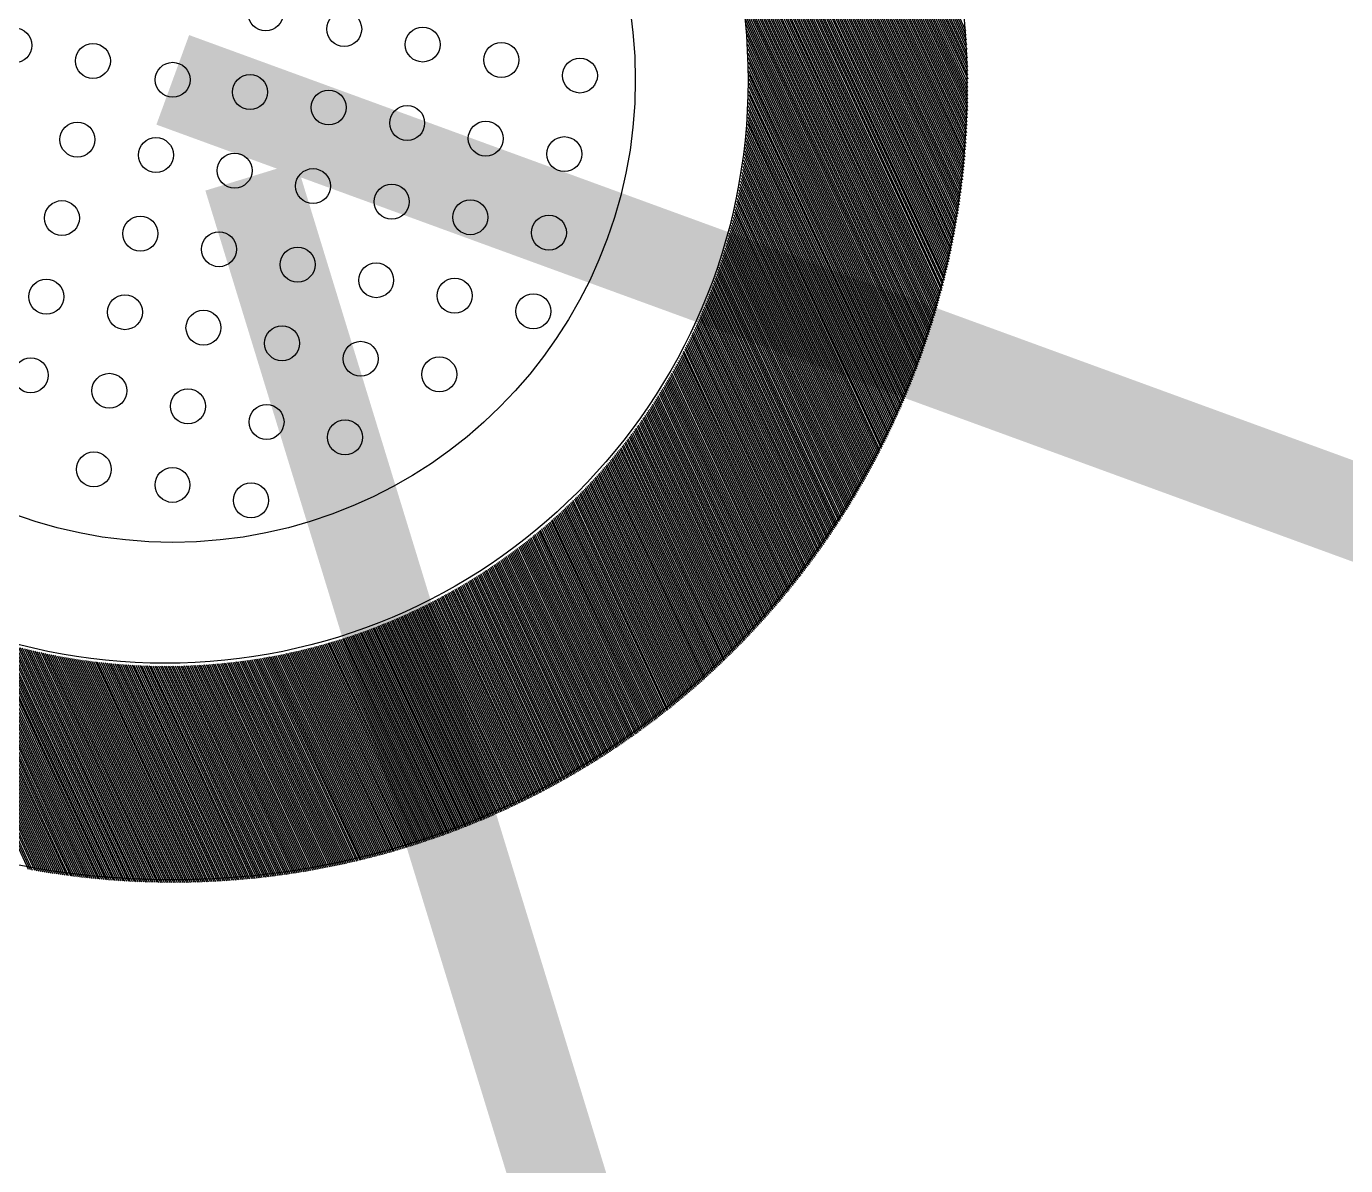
# Model space of a CAD drawing. Extents: x -11 to 40589024741, y -2 to 3380586937.
# Drawn here: x 40588094427 to 40588095672, y 3380234719 to 3380235795 of the extents above; entities that cross this region are included whole.
import ezdxf

# ---------------------------------------------------------------- set-up
doc = ezdxf.new("R2010")
doc.units = 0
doc.header["$LTSCALE"] = 10
doc.header["$MEASUREMENT"] = 0
for name, color, linetype in [('0-WALL', 252, 'Continuous'), ('1-单体雨水', 131, 'Continuous'), ('WELL_ZF雨水', 4, 'Continuous'), ('WELL_雨水', 4, 'Continuous')]:
    doc.layers.add(name, color=color, linetype=linetype)

# ---------------------------------------------------------------- blocks, each defined once
blk = doc.blocks.new('虹吸井')
at = {"layer": 'WELL_ZF雨水', "color": 9, "linetype": 'Continuous'}
for p, q in [((-17252.1, -4222.3), (-16525, -3495.2)), ((-17252.1, -4220), (-16527.4, -3495.3)), ((-17252, -4217.7), (-16529.7, -3495.4)), ((-17251.9, -4215.4), (-16532, -3495.5)), ((-17251.8, -4213), (-16534.4, -3495.6)), ((-17251.7, -4210.7), (-16536.7, -3495.7)), ((-17251.6, -4208.3), (-16539.1, -3495.8)), ((-17251.5, -4205.9), (-16541.4, -3495.9)), ((-17251.3, -4203.6), (-16543.8, -3496)), ((-17251.2, -4201.2), (-16546.2, -3496.2)), ((-17251.1, -4198.8), (-16548.6, -3496.3)), ((-17250.9, -4196.4), (-16551, -3496.5)), ((-17250.7, -4194), (-16553.4, -3496.6)), ((-17250.6, -4191.6), (-16555.8, -3496.8)), ((-17250.4, -4189.2), (-16558.2, -3497)), ((-17250.2, -4186.7), (-16560.6, -3497.2)), ((-17250, -4184.3), (-16563.1, -3497.4)), ((-17249.8, -4181.8), (-16565.5, -3497.6)), ((-17249.6, -4179.4), (-16568, -3497.8)), ((-17249.4, -4176.9), (-16570.4, -3498)), ((-16864.1, -3836.6), (-16522.7, -3495.2)), ((-16850.4, -3825.1), (-16520.4, -3495.1)), ((-16839.7, -3816.7), (-16518.1, -3495.1)), ((-16830.6, -3809.8), (-16515.8, -3495)), ((-16822.5, -3804), (-16513.6, -3495)), ((-16815.1, -3798.8), (-16511.3, -3494.9)), ((-16808.3, -3794.2), (-16509, -3494.9)), ((-16801.8, -3789.9), (-16506.7, -3494.9)), ((-16795.7, -3786.1), (-16504.5, -3494.9)), ((-16789.8, -3782.5), (-16502.2, -3494.9)), ((-16784.2, -3779.1), (-16500, -3494.9)), ((-16778.8, -3776), (-16497.8, -3494.9)), ((-16773.6, -3773), (-16495.5, -3494.9)), ((-16768.6, -3770.2), (-16493.3, -3495)), ((-16763.7, -3767.6), (-16491.1, -3495)), ((-16758.9, -3765.1), (-16488.9, -3495)), ((-16754.3, -3762.7), (-16486.7, -3495.1)), ((-16749.8, -3760.4), (-16484.5, -3495.1)), ((-16745.3, -3758.2), (-16482.3, -3495.2)), ((-16741, -3756.1), (-16480.1, -3495.2)), ((-16736.8, -3754.1), (-16478, -3495.3)), ((-16732.6, -3752.2), (-16475.8, -3495.4)), ((-16728.5, -3750.3), (-16473.6, -3495.5)), ((-16724.5, -3748.6), (-16471.5, -3495.5)), ((-16720.5, -3746.9), (-16469.3, -3495.6)), ((-16716.6, -3745.2), (-16467.2, -3495.7)), ((-16712.8, -3743.6), (-16465, -3495.8)), ((-16709, -3742.1), (-16462.9, -3495.9)), ((-16705.3, -3740.6), (-16460.8, -3496.1)), ((-16701.6, -3739.2), (-16458.6, -3496.2)), ((-16698, -3737.8), (-16456.5, -3496.3)), ((-16694.4, -3736.5), (-16454.4, -3496.4)), ((-16690.9, -3735.2), (-16452.3, -3496.6)), ((-16687.4, -3734), (-16450.2, -3496.7)), ((-16684, -3732.7), (-16448.1, -3496.9)), ((-16680.6, -3731.6), (-16446, -3497)), ((-16677.2, -3730.5), (-16443.9, -3497.2)), ((-16673.8, -3729.4), (-16441.8, -3497.4)), ((-16670.5, -3728.3), (-16439.8, -3497.5)), ((-16667.3, -3727.3), (-16437.7, -3497.7)), ((-16664, -3726.3), (-16435.6, -3497.9)), ((-16660.8, -3725.3), (-16433.6, -3498.1)), ((-17249.2, -4174.5), (-16572.9, -3498.2)), ((-17248.9, -4172), (-16575.4, -3498.5)), ((-17248.7, -4169.5), (-16577.9, -3498.7)), ((-17248.4, -4167), (-16580.4, -3499)), ((-17248.1, -4164.5), (-16582.9, -3499.2)), ((-17247.9, -4161.9), (-16585.4, -3499.5)), ((-17247.6, -4159.4), (-16588, -3499.8)), ((-17247.3, -4156.9), (-16590.5, -3500.1)), ((-17247, -4154.3), (-16593, -3500.4)), ((-17246.7, -4151.8), (-16595.6, -3500.7)), ((-17246.3, -4149.2), (-16598.2, -3501)), ((-17246, -4146.6), (-16600.8, -3501.4)), ((-17245.7, -4144), (-16603.4, -3501.7)), ((-17245.3, -4141.4), (-16606, -3502.1)), ((-17244.9, -4138.8), (-16608.6, -3502.4)), ((-17244.5, -4136.2), (-16611.2, -3502.8)), ((-17244.2, -4133.5), (-16613.8, -3503.2)), ((-17243.8, -4130.9), (-16616.5, -3503.6)), ((-17243.3, -4128.2), (-16619.1, -3504)), ((-17242.9, -4125.6), (-16621.8, -3504.5)), ((-17242.5, -4122.9), (-16624.5, -3504.9)), ((-17242, -4120.2), (-16627.2, -3505.3)), ((-17241.6, -4117.5), (-16629.9, -3505.8)), ((-17241.1, -4114.8), (-16632.6, -3506.3)), ((-17240.6, -4112), (-16635.3, -3506.8)), ((-17240.1, -4109.3), (-16638.1, -3507.3)), ((-17239.6, -4106.5), (-16640.8, -3507.8)), ((-17239.1, -4103.8), (-16643.6, -3508.3)), ((-17238.5, -4101), (-16646.4, -3508.8)), ((-17238, -4098.2), (-16649.2, -3509.4)), ((-17237.4, -4095.4), (-16652, -3510)), ((-17236.8, -4092.5), (-16654.8, -3510.5)), ((-16657.7, -3724.4), (-16431.5, -3498.3)), ((-16654.5, -3723.5), (-16429.5, -3498.5)), ((-16651.4, -3722.6), (-16427.4, -3498.7)), ((-16648.3, -3721.8), (-16425.4, -3498.9)), ((-16645.2, -3720.9), (-16423.4, -3499.1)), ((-16642.2, -3720.1), (-16421.3, -3499.3)), ((-16639.2, -3719.4), (-16419.3, -3499.5)), ((-16636.2, -3718.6), (-16417.3, -3499.7)), ((-16633.2, -3717.9), (-16415.3, -3500)), ((-16630.3, -3717.2), (-16413.3, -3500.2)), ((-16627.3, -3716.5), (-16411.3, -3500.5)), ((-16624.4, -3715.9), (-16409.3, -3500.7)), ((-16621.5, -3715.2), (-16407.3, -3501)), ((-16618.7, -3714.6), (-16405.3, -3501.2)), ((-16615.8, -3714), (-16403.3, -3501.5)), ((-16613, -3713.4), (-16401.3, -3501.7)), ((-16610.2, -3712.9), (-16399.4, -3502)), ((-16607.4, -3712.3), (-16397.4, -3502.3)), ((-16604.7, -3711.8), (-16395.4, -3502.6)), ((-16601.9, -3711.3), (-16393.5, -3502.9)), ((-16599.2, -3710.8), (-16391.5, -3503.2)), ((-16596.5, -3710.4), (-16389.6, -3503.4)), ((-16593.8, -3709.9), (-16387.6, -3503.7)), ((-16591.1, -3709.5), (-16385.7, -3504)), ((-16588.4, -3709.1), (-16383.7, -3504.4)), ((-16585.8, -3708.7), (-16381.8, -3504.7)), ((-16583.2, -3708.3), (-16379.9, -3505)), ((-16580.5, -3707.9), (-16378, -3505.3)), ((-16577.9, -3707.5), (-16376, -3505.6)), ((-16575.4, -3707.2), (-16374.1, -3506)), ((-16572.8, -3706.9), (-16372.2, -3506.3)), ((-16570.2, -3706.6), (-16370.3, -3506.6)), ((-16567.7, -3706.3), (-16368.4, -3507)), ((-16565.1, -3706), (-16366.5, -3507.3)), ((-16562.6, -3705.7), (-16364.6, -3507.7)), ((-16560.1, -3705.4), (-16362.7, -3508)), ((-16557.6, -3705.2), (-16360.8, -3508.4)), ((-16555.1, -3704.9), (-16359, -3508.8)), ((-16552.7, -3704.7), (-16357.1, -3509.1)), ((-16550.2, -3704.5), (-16355.2, -3509.5)), ((-16547.8, -3704.3), (-16353.3, -3509.9)), ((-16545.3, -3704.1), (-16351.5, -3510.3)), ((-17236.2, -4089.7), (-16657.7, -3511.1)), ((-17235.6, -4086.8), (-16660.5, -3511.7)), ((-17235, -4084), (-16663.4, -3512.4)), ((-17234.4, -4081.1), (-16666.3, -3513)), ((-17233.7, -4078.2), (-16669.2, -3513.7)), ((-17233, -4075.3), (-16672.1, -3514.3)), ((-17232.3, -4072.3), (-16675, -3515)), ((-17231.6, -4069.4), (-16678, -3515.7)), ((-17230.9, -4066.4), (-16680.9, -3516.4)), ((-17230.2, -4063.4), (-16683.9, -3517.2)), ((-17229.4, -4060.4), (-16686.9, -3517.9)), ((-17228.7, -4057.4), (-16689.9, -3518.7)), ((-17227.9, -4054.4), (-16693, -3519.5)), ((-17227.1, -4051.3), (-16696, -3520.3)), ((-17226.2, -4048.3), (-16699.1, -3521.1)), ((-17225.4, -4045.2), (-16702.2, -3522)), ((-17224.5, -4042.1), (-16705.3, -3522.8)), ((-16542.9, -3704), (-16349.6, -3510.6)), ((-16540.5, -3703.8), (-16347.8, -3511)), ((-16538.1, -3703.6), (-16345.9, -3511.4)), ((-16535.7, -3703.5), (-16344.1, -3511.8)), ((-16533.4, -3703.4), (-16342.2, -3512.2)), ((-16531, -3703.2), (-16340.4, -3512.6)), ((-16528.6, -3703.1), (-16338.5, -3513)), ((-16526.3, -3703), (-16336.7, -3513.4)), ((-16524, -3703), (-16334.9, -3513.9)), ((-16521.6, -3702.9), (-16333, -3514.3)), ((-16519.3, -3702.8), (-16331.2, -3514.7)), ((-16517, -3702.7), (-16329.4, -3515.1)), ((-16514.7, -3702.7), (-16327.6, -3515.6)), ((-16512.4, -3702.7), (-16325.8, -3516)), ((-16510.2, -3702.6), (-16324, -3516.4)), ((-16507.9, -3702.6), (-16322.2, -3516.9)), ((-16505.7, -3702.6), (-16320.4, -3517.3)), ((-16503.4, -3702.6), (-16318.6, -3517.8)), ((-16501.2, -3702.6), (-16316.8, -3518.2)), ((-16498.9, -3702.6), (-16315, -3518.7)), ((-16496.7, -3702.7), (-16313.2, -3519.2)), ((-16494.5, -3702.7), (-16311.5, -3519.6)), ((-16492.3, -3702.7), (-16309.7, -3520.1)), ((-16490.1, -3702.8), (-16307.9, -3520.6)), ((-16487.9, -3702.8), (-16306.1, -3521.1)), ((-16485.8, -3702.9), (-16304.4, -3521.5)), ((-16483.6, -3703), (-16302.6, -3522)), ((-16481.4, -3703.1), (-16300.9, -3522.5)), ((-16479.3, -3703.2), (-16299.1, -3523)), ((-17223.6, -4038.9), (-16708.4, -3523.7)), ((-17222.7, -4035.8), (-16711.6, -3524.6)), ((-17221.8, -4032.6), (-16714.8, -3525.6)), ((-17220.8, -4029.4), (-16718, -3526.5)), ((-17219.9, -4026.2), (-16721.2, -3527.5)), ((-17218.9, -4022.9), (-16724.4, -3528.5)), ((-17217.9, -4019.7), (-16727.7, -3529.5)), ((-17216.8, -4016.4), (-16731, -3530.6)), ((-17215.7, -4013.1), (-16734.3, -3531.6)), ((-17214.6, -4009.7), (-16737.6, -3532.7)), ((-17213.5, -4006.4), (-16741, -3533.8)), ((-17212.4, -4003), (-16744.4, -3535)), ((-16477.1, -3703.3), (-16297.4, -3523.5)), ((-16475, -3703.4), (-16295.6, -3524)), ((-16472.9, -3703.5), (-16293.9, -3524.5)), ((-16470.8, -3703.6), (-16292.1, -3525)), ((-16468.6, -3703.8), (-16290.4, -3525.5)), ((-16466.5, -3703.9), (-16288.7, -3526)), ((-16464.4, -3704.1), (-16286.9, -3526.5)), ((-16462.4, -3704.2), (-16285.2, -3527.1)), ((-16460.3, -3704.4), (-16283.5, -3527.6)), ((-16458.2, -3704.5), (-16281.8, -3528.1)), ((-16456.1, -3704.7), (-16280, -3528.6)), ((-16454.1, -3704.9), (-16278.3, -3529.2)), ((-16452, -3705.1), (-16276.6, -3529.7)), ((-16450, -3705.3), (-16274.9, -3530.2)), ((-16447.9, -3705.5), (-16273.2, -3530.8)), ((-16445.9, -3705.7), (-16271.5, -3531.3)), ((-16443.9, -3705.9), (-16269.8, -3531.9)), ((-16441.9, -3706.2), (-16268.1, -3532.4)), ((-16439.9, -3706.4), (-16266.5, -3533)), ((-16437.8, -3706.6), (-16264.8, -3533.6)), ((-16435.8, -3706.9), (-16263.1, -3534.1)), ((-16433.9, -3707.1), (-16261.4, -3534.7)), ((-16431.9, -3707.4), (-16259.7, -3535.3)), ((-17211.2, -3999.6), (-16747.8, -3536.2)), ((-17210, -3996.1), (-16751.3, -3537.4)), ((-17208.8, -3992.6), (-16754.7, -3538.6)), ((-17207.5, -3989.1), (-16758.2, -3539.9)), ((-17206.2, -3985.6), (-16761.8, -3541.2)), ((-17204.9, -3982), (-16765.4, -3542.5)), ((-17203.5, -3978.4), (-16769, -3543.8)), ((-17202.1, -3974.8), (-16772.6, -3545.2)), ((-17200.7, -3971.1), (-16776.3, -3546.7)), ((-16429.9, -3707.7), (-16258.1, -3535.8)), ((-16427.9, -3707.9), (-16256.4, -3536.4)), ((-16426, -3708.2), (-16254.7, -3537)), ((-16424, -3708.5), (-16253.1, -3537.6)), ((-16422, -3708.8), (-16251.4, -3538.2)), ((-16420.1, -3709.1), (-16249.8, -3538.8)), ((-16418.2, -3709.4), (-16248.1, -3539.3)), ((-16416.2, -3709.7), (-16246.5, -3539.9)), ((-16414.3, -3710), (-16244.8, -3540.5)), ((-16412.4, -3710.4), (-16243.2, -3541.1)), ((-16410.5, -3710.7), (-16241.5, -3541.8)), ((-16408.5, -3711), (-16239.9, -3542.4)), ((-16406.6, -3711.4), (-16238.3, -3543)), ((-16404.7, -3711.7), (-16236.6, -3543.6)), ((-16402.8, -3712.1), (-16235, -3544.2)), ((-16401, -3712.4), (-16233.4, -3544.8)), ((-16399.1, -3712.8), (-16231.8, -3545.5)), ((-16397.2, -3713.1), (-16230.1, -3546.1)), ((-16395.3, -3713.5), (-16228.5, -3546.7)), ((-16393.5, -3713.9), (-16226.9, -3547.4)), ((-17199.2, -3967.4), (-16780, -3548.1)), ((-17197.7, -3963.6), (-16783.7, -3549.6)), ((-17196.2, -3959.8), (-16787.5, -3551.2)), ((-17194.6, -3956), (-16791.4, -3552.8)), ((-17193, -3952.1), (-16795.2, -3554.4)), ((-17191.3, -3948.2), (-16799.2, -3556.1)), ((-17189.6, -3944.2), (-16803.1, -3557.8)), ((-17187.8, -3940.2), (-16807.1, -3559.6)), ((-16391.6, -3714.3), (-16225.3, -3548)), ((-16389.8, -3714.7), (-16223.7, -3548.6)), ((-16387.9, -3715.1), (-16222.1, -3549.3)), ((-16386.1, -3715.5), (-16220.5, -3549.9)), ((-16384.2, -3715.9), (-16218.9, -3550.6)), ((-16382.4, -3716.3), (-16217.3, -3551.2)), ((-16380.6, -3716.7), (-16215.7, -3551.9)), ((-16378.7, -3717.1), (-16214.1, -3552.5)), ((-16376.9, -3717.6), (-16212.6, -3553.2)), ((-16375.1, -3718), (-16211, -3553.9)), ((-16373.3, -3718.4), (-16209.4, -3554.5)), ((-16371.5, -3718.9), (-16207.8, -3555.2)), ((-16369.7, -3719.3), (-16206.3, -3555.9)), ((-16367.9, -3719.8), (-16204.7, -3556.5)), ((-16366.1, -3720.3), (-16203.1, -3557.2)), ((-16364.4, -3720.7), (-16201.6, -3557.9)), ((-16362.6, -3721.2), (-16200, -3558.6)), ((-16360.8, -3721.7), (-16198.4, -3559.3)), ((-16359.1, -3722.1), (-16196.9, -3560)), ((-17186, -3936.2), (-16811.2, -3561.4)), ((-16357.3, -3722.6), (-16195.3, -3560.7)), ((-16355.5, -3723.1), (-16193.8, -3561.4)), ((-16353.8, -3723.6), (-16192.2, -3562.1)), ((-16352, -3724.1), (-16190.7, -3562.8)), ((-16350.3, -3724.6), (-16189.2, -3563.5)), ((-16348.6, -3725.1), (-16187.6, -3564.2)), ((-16346.8, -3725.6), (-16186.1, -3564.9)), ((-16345.1, -3726.2), (-16184.6, -3565.6)), ((-16343.4, -3726.7), (-16183, -3566.3)), ((-16341.7, -3727.2), (-16181.5, -3567)), ((-16340, -3727.7), (-16180, -3567.8)), ((-16338.3, -3728.3), (-16178.5, -3568.5)), ((-16336.6, -3728.8), (-16176.9, -3569.2)), ((-16334.9, -3729.4), (-16175.4, -3570)), ((-16333.2, -3729.9), (-16173.9, -3570.7)), ((-16331.5, -3730.5), (-16172.4, -3571.4)), ((-16329.8, -3731), (-16170.9, -3572.2)), ((-16328.1, -3731.6), (-16169.4, -3572.9)), ((-16326.4, -3732.2), (-16167.9, -3573.7)), ((-16324.8, -3732.8), (-16166.4, -3574.4)), ((-16323.1, -3733.3), (-16164.9, -3575.2)), ((-16321.4, -3733.9), (-16163.4, -3575.9)), ((-16319.8, -3734.5), (-16161.9, -3576.7)), ((-16318.1, -3735.1), (-16160.5, -3577.4)), ((-16316.5, -3735.7), (-16159, -3578.2)), ((-16314.8, -3736.3), (-16157.5, -3578.9)), ((-16313.2, -3736.9), (-16156, -3579.7)), ((-16311.6, -3737.5), (-16154.5, -3580.5)), ((-16309.9, -3738.1), (-16153.1, -3581.3)), ((-16308.3, -3738.7), (-16151.6, -3582)), ((-16306.7, -3739.4), (-16150.1, -3582.8)), ((-16305.1, -3740), (-16148.7, -3583.6)), ((-16303.4, -3740.6), (-16147.2, -3584.4)), ((-16301.8, -3741.3), (-16145.7, -3585.2)), ((-16300.2, -3741.9), (-16144.3, -3586)), ((-16298.6, -3742.5), (-16142.8, -3586.7)), ((-16297, -3743.2), (-16141.4, -3587.5)), ((-16295.4, -3743.8), (-16139.9, -3588.3)), ((-16293.8, -3744.5), (-16138.5, -3589.1)), ((-16292.3, -3745.2), (-16137.1, -3589.9)), ((-16290.7, -3745.8), (-16135.6, -3590.7)), ((-16289.1, -3746.5), (-16134.2, -3591.6)), ((-16287.5, -3747.2), (-16132.7, -3592.4)), ((-16286, -3747.8), (-16131.3, -3593.2)), ((-16284.4, -3748.5), (-16129.9, -3594)), ((-16282.8, -3749.2), (-16128.5, -3594.8)), ((-16281.3, -3749.9), (-16127, -3595.6)), ((-16279.7, -3750.6), (-16125.6, -3596.5)), ((-16278.2, -3751.3), (-16124.2, -3597.3)), ((-16276.6, -3752), (-16122.8, -3598.1)), ((-16275.1, -3752.7), (-16121.4, -3598.9)), ((-16273.6, -3753.4), (-16119.9, -3599.8)), ((-16272, -3754.1), (-16118.5, -3600.6)), ((-16270.5, -3754.8), (-16117.1, -3601.5)), ((-16269, -3755.5), (-16115.7, -3602.3)), ((-16267.4, -3756.3), (-16114.3, -3603.1)), ((-16265.9, -3757), (-16112.9, -3604)), ((-16264.4, -3757.7), (-16111.5, -3604.8)), ((-16262.9, -3758.4), (-16110.1, -3605.7)), ((-16261.4, -3759.2), (-16108.8, -3606.5)), ((-16259.9, -3759.9), (-16107.4, -3607.4)), ((-16258.4, -3760.7), (-16106, -3608.3)), ((-16256.9, -3761.4), (-16104.6, -3609.1)), ((-16255.4, -3762.2), (-16103.2, -3610)), ((-16253.9, -3762.9), (-16101.8, -3610.9)), ((-16252.4, -3763.7), (-16100.5, -3611.7)), ((-16251, -3764.5), (-16099.1, -3612.6)), ((-16249.5, -3765.2), (-16097.7, -3613.5)), ((-16248, -3766), (-16096.4, -3614.4)), ((-16246.5, -3766.8), (-16095, -3615.2)), ((-16245.1, -3767.6), (-16093.6, -3616.1)), ((-16243.6, -3768.3), (-16092.3, -3617)), ((-16242.2, -3769.1), (-16090.9, -3617.9)), ((-16240.7, -3769.9), (-16089.6, -3618.8)), ((-16239.3, -3770.7), (-16088.2, -3619.7)), ((-16237.8, -3771.5), (-16086.9, -3620.6)), ((-16236.4, -3772.3), (-16085.5, -3621.5)), ((-16234.9, -3773.1), (-16084.2, -3622.4)), ((-16233.5, -3773.9), (-16082.8, -3623.3)), ((-16232.1, -3774.8), (-16081.5, -3624.2)), ((-16230.6, -3775.6), (-16080.2, -3625.1)), ((-16229.2, -3776.4), (-16078.8, -3626)), ((-16227.8, -3777.2), (-16077.5, -3626.9)), ((-16226.4, -3778), (-16076.2, -3627.8)), ((-16225, -3778.9), (-16074.8, -3628.8)), ((-16223.5, -3779.7), (-16073.5, -3629.7)), ((-16222.1, -3780.5), (-16072.2, -3630.6)), ((-16220.7, -3781.4), (-16070.9, -3631.5)), ((-16219.3, -3782.2), (-16069.6, -3632.5)), ((-16217.9, -3783.1), (-16068.2, -3633.4)), ((-16216.5, -3783.9), (-16066.9, -3634.3)), ((-16215.2, -3784.8), (-16065.6, -3635.3)), ((-16213.8, -3785.6), (-16064.3, -3636.2)), ((-16212.4, -3786.5), (-16063, -3637.1)), ((-16211, -3787.4), (-16061.7, -3638.1)), ((-16209.6, -3788.2), (-16060.4, -3639)), ((-16208.3, -3789.1), (-16059.1, -3640)), ((-16206.9, -3790), (-16057.8, -3640.9)), ((-16205.5, -3790.9), (-16056.5, -3641.9)), ((-16204.2, -3791.8), (-16055.2, -3642.8)), ((-16202.8, -3792.6), (-16054, -3643.8)), ((-16201.5, -3793.5), (-16052.7, -3644.7)), ((-16200.1, -3794.4), (-16051.4, -3645.7)), ((-16198.8, -3795.3), (-16050.1, -3646.7)), ((-16197.4, -3796.2), (-16048.8, -3647.6)), ((-16196.1, -3797.1), (-16047.6, -3648.6)), ((-16194.7, -3798), (-16046.3, -3649.6)), ((-16193.4, -3799), (-16045, -3650.6)), ((-16192.1, -3799.9), (-16043.7, -3651.5)), ((-16190.7, -3800.8), (-16042.5, -3652.5)), ((-16189.4, -3801.7), (-16041.2, -3653.5)), ((-16188.1, -3802.6), (-16040, -3654.5)), ((-16186.8, -3803.6), (-16038.7, -3655.5)), ((-16185.5, -3804.5), (-16037.4, -3656.5)), ((-16184.2, -3805.4), (-16036.2, -3657.5)), ((-16182.9, -3806.4), (-16034.9, -3658.5)), ((-16181.6, -3807.3), (-16033.7, -3659.5)), ((-16180.3, -3808.3), (-16032.4, -3660.5)), ((-16179, -3809.2), (-16031.2, -3661.5)), ((-16177.7, -3810.2), (-16030, -3662.5)), ((-16176.4, -3811.1), (-16028.7, -3663.5)), ((-16175.1, -3812.1), (-16027.5, -3664.5)), ((-16173.8, -3813), (-16026.3, -3665.5)), ((-16172.5, -3814), (-16025, -3666.5)), ((-16171.2, -3815), (-16023.8, -3667.5)), ((-16170, -3815.9), (-16022.6, -3668.5)), ((-16168.7, -3816.9), (-16021.3, -3669.6)), ((-16167.4, -3817.9), (-16020.1, -3670.6)), ((-16166.2, -3818.9), (-16018.9, -3671.6)), ((-16164.9, -3819.9), (-16017.7, -3672.6)), ((-16163.7, -3820.8), (-16016.5, -3673.7)), ((-16162.4, -3821.8), (-16015.3, -3674.7)), ((-16161.2, -3822.8), (-16014.1, -3675.7)), ((-16159.9, -3823.8), (-16012.8, -3676.8)), ((-16158.7, -3824.8), (-16011.6, -3677.8)), ((-16157.4, -3825.8), (-16010.4, -3678.9)), ((-16156.2, -3826.8), (-16009.2, -3679.9)), ((-16155, -3827.9), (-16008, -3680.9)), ((-16153.7, -3828.9), (-16006.8, -3682)), ((-16152.5, -3829.9), (-16005.7, -3683)), ((-16151.3, -3830.9), (-16004.5, -3684.1)), ((-16150.1, -3831.9), (-16003.3, -3685.2)), ((-16148.8, -3833), (-16002.1, -3686.2)), ((-16147.6, -3834), (-16000.9, -3687.3)), ((-16146.4, -3835), (-15999.7, -3688.3)), ((-16145.2, -3836.1), (-15998.5, -3689.4)), ((-16144, -3837.1), (-15997.4, -3690.5)), ((-16142.8, -3838.2), (-15996.2, -3691.6)), ((-16141.6, -3839.2), (-15995, -3692.6)), ((-16140.4, -3840.3), (-15993.9, -3693.7)), ((-16139.2, -3841.3), (-15992.7, -3694.8)), ((-16138, -3842.4), (-15991.5, -3695.9)), ((-16136.8, -3843.4), (-15990.4, -3696.9)), ((-16135.7, -3844.5), (-15989.2, -3698)), ((-16134.5, -3845.6), (-15988, -3699.1)), ((-16133.3, -3846.6), (-15986.9, -3700.2)), ((-16132.1, -3847.7), (-15985.7, -3701.3)), ((-16131, -3848.8), (-15984.6, -3702.4)), ((-16129.8, -3849.9), (-15983.4, -3703.5)), ((-16128.6, -3850.9), (-15982.3, -3704.6)), ((-16127.5, -3852), (-15981.2, -3705.7)), ((-16126.3, -3853.1), (-15980, -3706.8)), ((-16125.2, -3854.2), (-15978.9, -3707.9)), ((-16124, -3855.3), (-15977.7, -3709)), ((-16122.9, -3856.4), (-15976.6, -3710.1)), ((-16121.7, -3857.5), (-15975.5, -3711.2)), ((-16120.6, -3858.6), (-15974.4, -3712.4)), ((-16119.5, -3859.7), (-15973.2, -3713.5)), ((-16118.3, -3860.8), (-15972.1, -3714.6)), ((-16117.2, -3862), (-15971, -3715.7)), ((-16116.1, -3863.1), (-15969.9, -3716.9)), ((-16115, -3864.2), (-15968.7, -3718)), ((-16113.8, -3865.3), (-15967.6, -3719.1)), ((-16112.7, -3866.5), (-15966.5, -3720.2)), ((-16111.6, -3867.6), (-15965.4, -3721.4)), ((-16110.5, -3868.7), (-15964.3, -3722.5)), ((-16109.4, -3869.9), (-15963.2, -3723.7)), ((-16108.3, -3871), (-15962.1, -3724.8)), ((-16107.2, -3872.1), (-15961, -3725.9)), ((-16106.1, -3873.3), (-15959.9, -3727.1)), ((-16105, -3874.4), (-15958.8, -3728.2)), ((-16103.9, -3875.6), (-15957.7, -3729.4)), ((-16102.8, -3876.8), (-15956.6, -3730.6)), ((-16101.7, -3877.9), (-15955.5, -3731.7)), ((-16100.7, -3879.1), (-15954.4, -3732.9)), ((-16099.6, -3880.3), (-15953.4, -3734)), ((-16098.5, -3881.4), (-15952.3, -3735.2)), ((-16097.4, -3882.6), (-15951.2, -3736.4)), ((-16096.4, -3883.8), (-15950.1, -3737.5)), ((-16095.3, -3885), (-15949.1, -3738.7)), ((-16094.2, -3886.1), (-15948, -3739.9)), ((-16093.2, -3887.3), (-15946.9, -3741.1)), ((-16092.1, -3888.5), (-15945.8, -3742.2)), ((-16091.1, -3889.7), (-15944.8, -3743.4)), ((-16090, -3890.9), (-15943.7, -3744.6)), ((-16089, -3892.1), (-15942.7, -3745.8)), ((-16087.9, -3893.3), (-15941.6, -3747)), ((-16086.9, -3894.5), (-15940.6, -3748.2)), ((-16085.9, -3895.7), (-15939.5, -3749.4)), ((-16084.8, -3896.9), (-15938.4, -3750.5)), ((-16083.8, -3898.2), (-15937.4, -3751.7)), ((-16082.8, -3899.4), (-15936.4, -3752.9)), ((-16081.8, -3900.6), (-15935.3, -3754.1)), ((-16080.8, -3901.8), (-15934.3, -3755.4)), ((-16079.7, -3903.1), (-15933.2, -3756.6)), ((-16078.7, -3904.3), (-15932.2, -3757.8)), ((-16077.7, -3905.5), (-15931.2, -3759)), ((-16076.7, -3906.8), (-15930.1, -3760.2)), ((-16075.7, -3908), (-15929.1, -3761.4)), ((-16074.7, -3909.3), (-15928.1, -3762.6)), ((-16073.7, -3910.5), (-15927.1, -3763.9)), ((-16072.7, -3911.8), (-15926, -3765.1)), ((-16071.7, -3913), (-15925, -3766.3)), ((-16070.7, -3914.3), (-15924, -3767.5)), ((-16069.8, -3915.5), (-15923, -3768.8)), ((-16068.8, -3916.8), (-15922, -3770)), ((-16067.8, -3918.1), (-15921, -3771.2)), ((-16066.8, -3919.3), (-15920, -3772.5)), ((-16065.9, -3920.6), (-15919, -3773.7)), ((-16064.9, -3921.9), (-15918, -3775)), ((-16063.9, -3923.2), (-15917, -3776.2)), ((-16063, -3924.5), (-15916, -3777.5)), ((-16062, -3925.8), (-15915, -3778.7)), ((-16061.1, -3927.1), (-15914, -3780)), ((-16060.1, -3928.4), (-15913, -3781.2)), ((-16059.2, -3929.7), (-15912, -3782.5)), ((-16058.2, -3931), (-15911, -3783.7)), ((-16057.3, -3932.3), (-15910, -3785)), ((-16056.4, -3933.6), (-15909, -3786.3)), ((-16055.4, -3934.9), (-15908.1, -3787.5)), ((-16054.5, -3936.2), (-15907.1, -3788.8)), ((-16053.6, -3937.5), (-15906.1, -3790.1)), ((-16052.7, -3938.8), (-15905.2, -3791.3)), ((-16051.7, -3940.2), (-15904.2, -3792.6)), ((-16050.8, -3941.5), (-15903.2, -3793.9)), ((-16049.9, -3942.8), (-15902.3, -3795.2)), ((-16049, -3944.2), (-15901.3, -3796.5)), ((-16048.1, -3945.5), (-15900.3, -3797.8)), ((-16047.2, -3946.9), (-15899.4, -3799)), ((-16046.3, -3948.2), (-15898.4, -3800.3)), ((-16045.4, -3949.5), (-15897.5, -3801.6)), ((-16044.5, -3950.9), (-15896.5, -3802.9)), ((-16043.6, -3952.3), (-15895.6, -3804.2)), ((-16042.7, -3953.6), (-15894.6, -3805.5)), ((-16041.9, -3955), (-15893.7, -3806.8)), ((-16041, -3956.4), (-15892.8, -3808.1)), ((-16040.1, -3957.7), (-15891.8, -3809.4)), ((-16039.2, -3959.1), (-15890.9, -3810.8)), ((-16038.4, -3960.5), (-15890, -3812.1)), ((-16037.5, -3961.9), (-15889, -3813.4)), ((-16036.6, -3963.2), (-15888.1, -3814.7)), ((-16035.8, -3964.6), (-15887.2, -3816)), ((-16034.9, -3966), (-15886.3, -3817.4)), ((-16034.1, -3967.4), (-15885.3, -3818.7)), ((-16033.2, -3968.8), (-15884.4, -3820)), ((-16032.4, -3970.2), (-15883.5, -3821.3)), ((-16031.6, -3971.6), (-15882.6, -3822.7)), ((-16030.7, -3973), (-15881.7, -3824)), ((-16029.9, -3974.5), (-15880.8, -3825.4)), ((-16029.1, -3975.9), (-15879.9, -3826.7)), ((-16028.2, -3977.3), (-15879, -3828)), ((-16027.4, -3978.7), (-15878.1, -3829.4)), ((-16026.6, -3980.1), (-15877.2, -3830.7)), ((-16025.8, -3981.6), (-15876.3, -3832.1)), ((-16025, -3983), (-15875.4, -3833.4)), ((-16024.2, -3984.4), (-15874.5, -3834.8)), ((-16023.4, -3985.9), (-15873.6, -3836.2)), ((-16022.6, -3987.3), (-15872.8, -3837.5)), ((-16021.8, -3988.8), (-15871.9, -3838.9)), ((-16021, -3990.2), (-15871, -3840.2)), ((-16020.2, -3991.7), (-15870.1, -3841.6)), ((-16019.4, -3993.2), (-15869.2, -3843)), ((-16018.6, -3994.6), (-15868.4, -3844.4)), ((-16017.9, -3996.1), (-15867.5, -3845.7)), ((-16017.1, -3997.6), (-15866.6, -3847.1)), ((-16016.3, -3999), (-15865.8, -3848.5)), ((-16015.5, -4000.5), (-15864.9, -3849.9)), ((-16014.8, -4002), (-15864.1, -3851.3)), ((-16014, -4003.5), (-15863.2, -3852.7)), ((-16013.3, -4005), (-15862.4, -3854.1)), ((-16012.5, -4006.5), (-15861.5, -3855.5)), ((-16011.8, -4008), (-15860.7, -3856.9)), ((-16011, -4009.5), (-15859.8, -3858.3)), ((-16010.3, -4011), (-15859, -3859.7)), ((-16009.6, -4012.5), (-15858.1, -3861.1)), ((-16008.8, -4014), (-15857.3, -3862.5)), ((-16008.1, -4015.5), (-15856.5, -3863.9)), ((-16007.4, -4017), (-15855.6, -3865.3)), ((-16006.7, -4018.6), (-15854.8, -3866.7)), ((-16005.9, -4020.1), (-15854, -3868.1)), ((-16005.2, -4021.6), (-15853.1, -3869.6)), ((-16004.5, -4023.2), (-15852.3, -3871)), ((-16003.8, -4024.7), (-15851.5, -3872.4)), ((-16003.1, -4026.3), (-15850.7, -3873.8)), ((-16002.4, -4027.8), (-15849.9, -3875.3)), ((-16001.7, -4029.4), (-15849.1, -3876.7)), ((-16001, -4030.9), (-15848.3, -3878.1)), ((-16000.4, -4032.5), (-15847.5, -3879.6)), ((-15999.7, -4034), (-15846.7, -3881)), ((-15999, -4035.6), (-15845.9, -3882.5)), ((-15998.3, -4037.2), (-15845.1, -3883.9)), ((-15997.7, -4038.8), (-15844.3, -3885.4)), ((-15997, -4040.3), (-15843.5, -3886.8)), ((-15996.3, -4041.9), (-15842.7, -3888.3)), ((-15995.7, -4043.5), (-15841.9, -3889.7)), ((-15995, -4045.1), (-15841.1, -3891.2)), ((-15994.4, -4046.7), (-15840.3, -3892.7)), ((-15993.7, -4048.3), (-15839.6, -3894.1)), ((-15993.1, -4049.9), (-15838.8, -3895.6)), ((-15992.5, -4051.5), (-15838, -3897.1)), ((-15991.8, -4053.1), (-15837.2, -3898.5)), ((-15991.2, -4054.7), (-15836.5, -3900)), ((-15990.6, -4056.4), (-15835.7, -3901.5)), ((-15990, -4058), (-15834.9, -3903)), ((-15989.3, -4059.6), (-15834.2, -3904.5)), ((-15988.7, -4061.3), (-15833.4, -3906)), ((-15988.1, -4062.9), (-15832.7, -3907.4)), ((-15987.5, -4064.5), (-15831.9, -3908.9)), ((-15986.9, -4066.2), (-15831.2, -3910.4)), ((-15986.3, -4067.8), (-15830.4, -3911.9)), ((-15985.7, -4069.5), (-15829.7, -3913.4)), ((-15985.2, -4071.2), (-15828.9, -3914.9)), ((-15984.6, -4072.8), (-15828.2, -3916.5)), ((-15984, -4074.5), (-15827.5, -3918)), ((-15983.4, -4076.2), (-15826.7, -3919.5)), ((-15982.9, -4077.9), (-15826, -3921)), ((-15982.3, -4079.5), (-15825.3, -3922.5)), ((-15981.8, -4081.2), (-15824.6, -3924)), ((-15981.2, -4082.9), (-15823.8, -3925.6)), ((-15980.7, -4084.6), (-15823.1, -3927.1)), ((-15980.1, -4086.3), (-15822.4, -3928.6)), ((-15979.6, -4088), (-15821.7, -3930.2)), ((-15979, -4089.7), (-15821, -3931.7)), ((-15978.5, -4091.5), (-15820.3, -3933.2)), ((-15978, -4093.2), (-15819.6, -3934.8)), ((-15977.5, -4094.9), (-15818.9, -3936.3)), ((-15977, -4096.6), (-15818.2, -3937.9)), ((-15976.4, -4098.4), (-15817.5, -3939.4)), ((-15975.9, -4100.1), (-15816.8, -3941)), ((-15975.4, -4101.9), (-15816.1, -3942.5)), ((-15974.9, -4103.6), (-15815.4, -3944.1)), ((-15974.5, -4105.4), (-15814.8, -3945.7)), ((-15974, -4107.1), (-15814.1, -3947.2)), ((-15973.5, -4108.9), (-15813.4, -3948.8)), ((-15973, -4110.6), (-15812.7, -3950.4)), ((-15972.5, -4112.4), (-15812.1, -3951.9)), ((-15972.1, -4114.2), (-15811.4, -3953.5)), ((-15971.6, -4116), (-15810.7, -3955.1)), ((-15971.2, -4117.8), (-15810.1, -3956.7)), ((-15970.7, -4119.6), (-15809.4, -3958.3)), ((-15970.3, -4121.4), (-15808.7, -3959.9)), ((-15969.8, -4123.2), (-15808.1, -3961.4)), ((-15969.4, -4125), (-15807.4, -3963)), ((-15969, -4126.8), (-15806.8, -3964.6)), ((-15968.5, -4128.6), (-15806.2, -3966.2)), ((-15968.1, -4130.4), (-15805.5, -3967.8)), ((-15967.7, -4132.3), (-15804.9, -3969.5)), ((-15967.3, -4134.1), (-15804.2, -3971.1)), ((-15966.9, -4136), (-15803.6, -3972.7)), ((-15966.5, -4137.8), (-15803, -3974.3)), ((-15966.1, -4139.7), (-15802.4, -3975.9)), ((-15965.7, -4141.5), (-15801.7, -3977.5)), ((-15965.3, -4143.4), (-15801.1, -3979.2)), ((-15965, -4145.2), (-15800.5, -3980.8)), ((-15964.6, -4147.1), (-15799.9, -3982.4)), ((-15964.2, -4149), (-15799.3, -3984.1)), ((-15963.9, -4150.9), (-15798.7, -3985.7)), ((-15963.5, -4152.8), (-15798.1, -3987.3)), ((-15963.2, -4154.7), (-15797.5, -3989)), ((-15962.8, -4156.6), (-15796.9, -3990.6)), ((-15962.5, -4158.5), (-15796.3, -3992.3)), ((-15962.2, -4160.4), (-15795.7, -3993.9)), ((-15961.8, -4162.3), (-15795.1, -3995.6)), ((-15961.5, -4164.3), (-15794.5, -3997.3)), ((-15961.2, -4166.2), (-15793.9, -3998.9)), ((-15960.9, -4168.1), (-15793.4, -4000.6)), ((-15960.6, -4170.1), (-15792.8, -4002.3)), ((-15960.3, -4172), (-15792.2, -4003.9)), ((-15960, -4174), (-15791.7, -4005.6)), ((-15959.7, -4176), (-15791.1, -4007.3)), ((-15959.5, -4177.9), (-15790.5, -4009)), ((-15959.2, -4179.9), (-15790, -4010.7)), ((-15958.9, -4181.9), (-15789.4, -4012.4)), ((-15958.7, -4183.9), (-15788.9, -4014.1)), ((-15958.4, -4185.9), (-15788.3, -4015.8)), ((-15958.2, -4187.9), (-15787.8, -4017.5)), ((-15958, -4189.9), (-15787.2, -4019.2)), ((-15957.7, -4191.9), (-15786.7, -4020.9)), ((-15957.5, -4193.9), (-15786.2, -4022.6)), ((-15957.3, -4196), (-15785.6, -4024.3)), ((-15957.1, -4198), (-15785.1, -4026)), ((-15956.9, -4200), (-15784.6, -4027.7)), ((-15956.7, -4202.1), (-15784.1, -4029.5)), ((-15956.5, -4204.2), (-15783.6, -4031.2)), ((-15956.3, -4206.2), (-15783, -4032.9)), ((-15956.2, -4208.3), (-15782.5, -4034.7)), ((-15956, -4210.4), (-15782, -4036.4)), ((-15955.8, -4212.5), (-15781.5, -4038.2)), ((-15955.7, -4214.6), (-15781, -4039.9)), ((-15955.6, -4216.7), (-15780.5, -4041.6)), ((-15955.4, -4218.8), (-15780, -4043.4)), ((-15955.3, -4220.9), (-15779.6, -4045.2)), ((-15955.2, -4223), (-15779.1, -4046.9)), ((-15955.1, -4225.2), (-15778.6, -4048.7)), ((-15955, -4227.3), (-15778.1, -4050.5)), ((-15954.9, -4229.4), (-15777.6, -4052.2)), ((-15954.8, -4231.6), (-15777.2, -4054)), ((-15954.7, -4233.8), (-15776.7, -4055.8)), ((-15954.6, -4235.9), (-15776.2, -4057.6)), ((-15954.6, -4238.1), (-15775.8, -4059.3)), ((-15954.5, -4240.3), (-15775.3, -4061.1)), ((-15954.5, -4242.5), (-15774.9, -4062.9)), ((-15954.4, -4244.7), (-15774.4, -4064.7)), ((-15954.4, -4247), (-15774, -4066.5)), ((-15954.4, -4249.2), (-15773.5, -4068.3)), ((-15954.4, -4251.4), (-15773.1, -4070.1)), ((-15954.6, -4267.3), (-15770.2, -4082.9)), ((-15954.5, -4262.7), (-15771, -4079.2)), ((-15954.5, -4265), (-15770.6, -4081.1)), ((-15954.4, -4253.7), (-15772.7, -4072)), ((-15954.4, -4255.9), (-15772.3, -4073.8)), ((-15954.4, -4258.2), (-15771.8, -4075.6)), ((-15954.4, -4260.4), (-15771.4, -4077.4)), ((-15955.1, -4281.3), (-15767.8, -4094)), ((-15955, -4279), (-15768.2, -4092.2)), ((-15954.9, -4276.6), (-15768.6, -4090.3)), ((-15954.8, -4274.3), (-15769, -4088.5)), ((-15954.7, -4272), (-15769.4, -4086.6)), ((-15954.6, -4269.6), (-15769.8, -4084.8)), ((-15956.3, -4298.2), (-15765.2, -4107.2)), ((-15956.1, -4295.8), (-15765.6, -4105.3)), ((-15955.9, -4293.3), (-15765.9, -4103.4)), ((-15955.7, -4290.9), (-15766.3, -4101.5)), ((-15955.6, -4288.5), (-15766.7, -4099.6)), ((-15955.4, -4286.1), (-15767, -4097.8)), ((-15955.3, -4283.7), (-15767.4, -4095.9)), ((-15957.7, -4313.1), (-15763.2, -4118.6)), ((-15957.4, -4310.6), (-15763.5, -4116.7)), ((-15957.2, -4308.1), (-15763.8, -4114.8)), ((-15956.9, -4305.6), (-15764.2, -4112.9)), ((-15956.7, -4303.1), (-15764.5, -4111)), ((-15956.5, -4300.7), (-15764.9, -4109.1))]:
    blk.add_line(p, q, dxfattribs=at)
at = {"layer": 'WELL_ZF雨水', "color": 1}
for centre, radius in [((-16504.6, -4246.4), 750), ((-16506.5, -4254.1), 550), ((-16509.5, -4247.6), 436.5)]:
    blk.add_circle(centre, radius, dxfattribs=at)
at = {"layer": 'WELL_ZF雨水', "color": 0, "linetype": 'ByBlock'}
for centre in [(-16421.8, -3852.9), (-16496.5, -3864.7), (-16571.1, -3876.6), (-16645.8, -3888.4), (-16335.3, -3915.7), (-16335.3, -3915.7), (-16410, -3927.6), (-16410, -3927.6), (-16484.6, -3939.4), (-16484.6, -3939.4), (-16559.3, -3951.2), (-16559.3, -3951.2), (-16634, -3963), (-16634, -3963), (-16634, -3963), (-16634, -3963), (-16248.9, -3978.6), (-16248.9, -3978.6), (-16323.5, -3990.4), (-16398.2, -4002.2), (-16472.8, -4014), (-16547.5, -4025.9), (-16622.1, -4037.7), (-16622.1, -4037.7), (-16622.1, -4037.7), (-16162.4, -4041.4), (-16237, -4053.2), (-16237, -4053.2), (-16311.7, -4065), (-16386.4, -4076.9), (-16461, -4088.7), (-16535.7, -4100.5), (-16610.3, -4112.3), (-16150.6, -4116), (-16150.6, -4116), (-16225.2, -4127.9), (-16225.2, -4127.9), (-16225.2, -4127.9), (-16299.9, -4139.7), (-16299.9, -4139.7), (-16374.5, -4151.5), (-16449.2, -4163.3), (-16523.8, -4175.2), (-16598.5, -4187), (-16138.7, -4190.7), (-16213.4, -4202.5), (-16213.4, -4202.5), (-16288.1, -4214.3), (-16288.1, -4214.3), (-16362.7, -4226.2), (-16437.4, -4238), (-16201.6, -4277.2), (-16201.6, -4277.2), (-16276.2, -4289), (-16276.2, -4289), (-16350.9, -4300.8), (-16350.9, -4300.8), (-16425.5, -4312.6), (-16500.2, -4324.5), (-16488.4, -4399.1)]:
    blk.add_circle(centre, 16.5, dxfattribs=at)
at = {"layer": 'WELL_ZF雨水', "color": 1, "linetype": 'ByBlock'}
blk.add_circle((-16509.5, -4247.6), 16.5, dxfattribs=at)

msp = doc.modelspace()

# ---------------------------------------------------------------- hatches: boundary and pattern name
at = {"layer": '0-WALL'}
h = msp.add_hatch(dxfattribs=at)
h.set_pattern_fill('草坪或沼泽', color=256, scale=400, angle=-0.200256636)
h.set_pattern_definition([(359.79974, (40586781652.2, 3380096977.4), (1605.5824, 1594.398), [240, -48, 64, -48, 240, -960]), (359.79974, (40586781572.4, 3380097025.7), (1605.5824, 1594.398), [160, -120, 240, -120, 160, -800]), (359.79974, (40586782134.6, 3380097663.7), (1605.5824, 1594.398), [200, -80, 200, -1120]), (359.79974, (40586781335.8, 3380097986.5), (1605.5824, 1594.398), [80, -160, 80, -1280]), (89.79974, (40586781495.8, 3380097986), (-1594.398, 1605.5824), [144, -1456]), (89.79974, (40586781972.4, 3380097024.3), (-1594.398, 1605.5824), [160, -1440]), (89.79974, (40586782374.6, 3380097662.9), (-1594.398, 1605.5824), [160, -1440]), (44.79974, (40586782180.3, 3380097007.6), (5.5922, 1599.9902), [160, -2102.7417]), (134.79974, (40586781764.3, 3380097009), (-1599.9902, 5.5922), [160, -2102.7417]), (63.23469, (40586782132.4, 3380097015.7), (5.5922, 1599.99023), [160, -3417.7088]), (75.7635, (40586782052.4, 3380097024), (5.59221, 1599.99023), [160, -6436.969]), (75.7635, (40586782454.64, 3380097662.6), (5.59221, 1599.99023), [128, -6468.969]), (75.7635, (40586781527.76, 3380097985.85), (5.59221, 1599.99023), [112, -6484.969]), (103.835987, (40586781892.4, 3380097024.57), (5.59221, 1599.99023), [160, -6436.969]), (103.835987, (40586782294.64, 3380097663.17), (5.59221, 1599.99023), [128, -6468.969]), (103.835987, (40586781463.76, 3380097986.07), (5.59221, 1599.99023), [112, -6484.969]), (116.364795, (40586781812.4, 3380097016.85), (5.5922, 1599.99023), [160, -3417.7069])])
edge = h.paths.add_edge_path()
edge.add_line((40588347473.747322, 3380325610.238097), (40588347683.541443, 3380326090.42787))
edge.add_line((40588347683.541443, 3380326090.42787), (40588351031.622383, 3380333884.752417))
edge.add_line((40588351031.622383, 3380333884.752417), (40588372861.52964, 3380393921.616653))
edge.add_line((40588372861.52964, 3380393921.616653), (40588366317.647476, 3380408240.876073))
edge.add_line((40588366317.647476, 3380408240.876073), (40588343550.448486, 3380418434.399735))
edge.add_line((40588343550.448486, 3380418434.399735), (40588326726.773811, 3380429801.632178))
edge.add_line((40588326726.773811, 3380429801.632178), (40588259625.315422, 3380459844.866894))
edge.add_line((40588259625.315422, 3380459844.866894), (40588073765.91951, 3380212575.66465))
edge.add_line((40588073765.91951, 3380212575.66465), (40588074114.249107, 3380212476.750173))
edge.add_line((40588074114.249107, 3380212476.750173), (40588253152.588203, 3380450673.037109))
edge.add_line((40588253152.588203, 3380450673.037109), (40588254435.224274, 3380450204.422307))
edge.add_line((40588254435.224258, 3380450204.422312), (40588256320.901672, 3380455368.658761))
edge.add_line((40588256320.90168, 3380455368.658754), (40588326766.815353, 3380429630.545198))
edge.add_line((40588326766.815353, 3380429630.5452), (40588324880.269547, 3380424466.932958))
edge.add_line((40588324880.269547, 3380424466.93296), (40588331455.159737, 3380422064.756639))
edge.add_line((40588331455.159737, 3380422064.756637), (40588332483.925163, 3380424880.513825))
edge.add_line((40588332483.925163, 3380424880.513825), (40588335301.736542, 3380423850.997883))
edge.add_line((40588335301.736542, 3380423850.997883), (40588334273.030251, 3380421035.31484))
edge.add_line((40588334273.030251, 3380421035.31484), (40588353055.227448, 3380414173.051638))
edge.add_line((40588353055.227448, 3380414173.051638), (40588361187.808113, 3380410524.8103))
edge.add_arc((40588348999.165817, 3380398232.729486), 17310.639832, -14.6199939483, 45.2420907397, ccw=False)
edge.add_line((40588365749.307037, 3380393863.402212), (40588366656.653191, 3380393529.94107))
edge.add_line((40588366656.653191, 3380393529.94107), (40588371065.316032, 3380391919.168731))
edge.add_line((40588371065.316032, 3380391919.168731), (40588346912.352768, 3380325815.879339))
edge.add_line((40588346912.352768, 3380325815.879339), (40588347473.747322, 3380325610.238097))
h = msp.add_hatch(dxfattribs=at)
h.set_pattern_fill('草坪或沼泽', color=256, scale=400, angle=-0.200256636)
h.set_pattern_definition([(359.79974, (40586781652.2, 3380096977.4), (1605.5824, 1594.398), [240, -48, 64, -48, 240, -960]), (359.79974, (40586781572.4, 3380097025.7), (1605.5824, 1594.398), [160, -120, 240, -120, 160, -800]), (359.79974, (40586782134.6, 3380097663.7), (1605.5824, 1594.398), [200, -80, 200, -1120]), (359.79974, (40586781335.8, 3380097986.5), (1605.5824, 1594.398), [80, -160, 80, -1280]), (89.79974, (40586781495.8, 3380097986), (-1594.398, 1605.5824), [144, -1456]), (89.79974, (40586781972.4, 3380097024.3), (-1594.398, 1605.5824), [160, -1440]), (89.79974, (40586782374.6, 3380097662.9), (-1594.398, 1605.5824), [160, -1440]), (44.79974, (40586782180.3, 3380097007.6), (5.5922, 1599.9902), [160, -2102.7417]), (134.79974, (40586781764.3, 3380097009), (-1599.9902, 5.5922), [160, -2102.7417]), (63.23469, (40586782132.4, 3380097015.7), (5.5922, 1599.99023), [160, -3417.7088]), (75.7635, (40586782052.4, 3380097024), (5.59221, 1599.99023), [160, -6436.969]), (75.7635, (40586782454.64, 3380097662.6), (5.59221, 1599.99023), [128, -6468.969]), (75.7635, (40586781527.76, 3380097985.85), (5.59221, 1599.99023), [112, -6484.969]), (103.835987, (40586781892.4, 3380097024.57), (5.59221, 1599.99023), [160, -6436.969]), (103.835987, (40586782294.64, 3380097663.17), (5.59221, 1599.99023), [128, -6468.969]), (103.835987, (40586781463.76, 3380097986.07), (5.59221, 1599.99023), [112, -6484.969]), (116.364795, (40586781812.4, 3380097016.85), (5.5922, 1599.99023), [160, -3417.7069])])
edge = h.paths.add_edge_path()
edge.add_line((40588087573.486938, 3380213651.938091), (40588089757.186943, 3380219628.780546))
edge.add_line((40588089757.186943, 3380219628.780545), (40588124769.277283, 3380264367.177491))
edge.add_line((40588124769.27729, 3380264367.177485), (40588155546.521591, 3380253122.421226))
edge.add_arc((40588152728.697533, 3380254151.919889), 2999.999985, -20.069895336, 67.412853926)
edge.add_line((40588153880.962112, 3380256921.809105), (40588132156.888603, 3380264858.701515))
edge.add_arc((40588129095.828423, 3380254779.960338), 10533.333428, 73.1057018606, 142.068996179)
edge.add_line((40588120787.645203, 3380261254.927819), (40588105411.445686, 3380240800.484973))
edge.add_line((40588105411.445686, 3380240800.484973), (40588085558.745361, 3380214388.044349))
edge.add_line((40588085558.745361, 3380214388.044349), (40588087573.486954, 3380213651.938085))

# ---------------------------------------------------------------- linework, layer by layer
at = {"layer": '1-单体雨水', "ltscale": 1.5, "const_width": 90}
for points in [[(40588101529.277092, 3380233199.787557), (40588094564.709419, 3380235744.362945)], [(40588094638.510292, 3380235652.996109), (40588095057.232529, 3380234286.8299)]]:
    msp.add_lwpolyline(points, dxfattribs=at)

# ---------------------------------------------------------------- block references
at = {"layer": 'WELL_雨水', "xscale": 1.000294828886357, "yscale": 1.000294828886357, "zscale": 1.000294828886357, "rotation": 249.8235820578625}
msp.add_blockref('虹吸井', (40588092856.832809, 3380218777.953529), dxfattribs=at)

doc.saveas('drawing.dxf')
